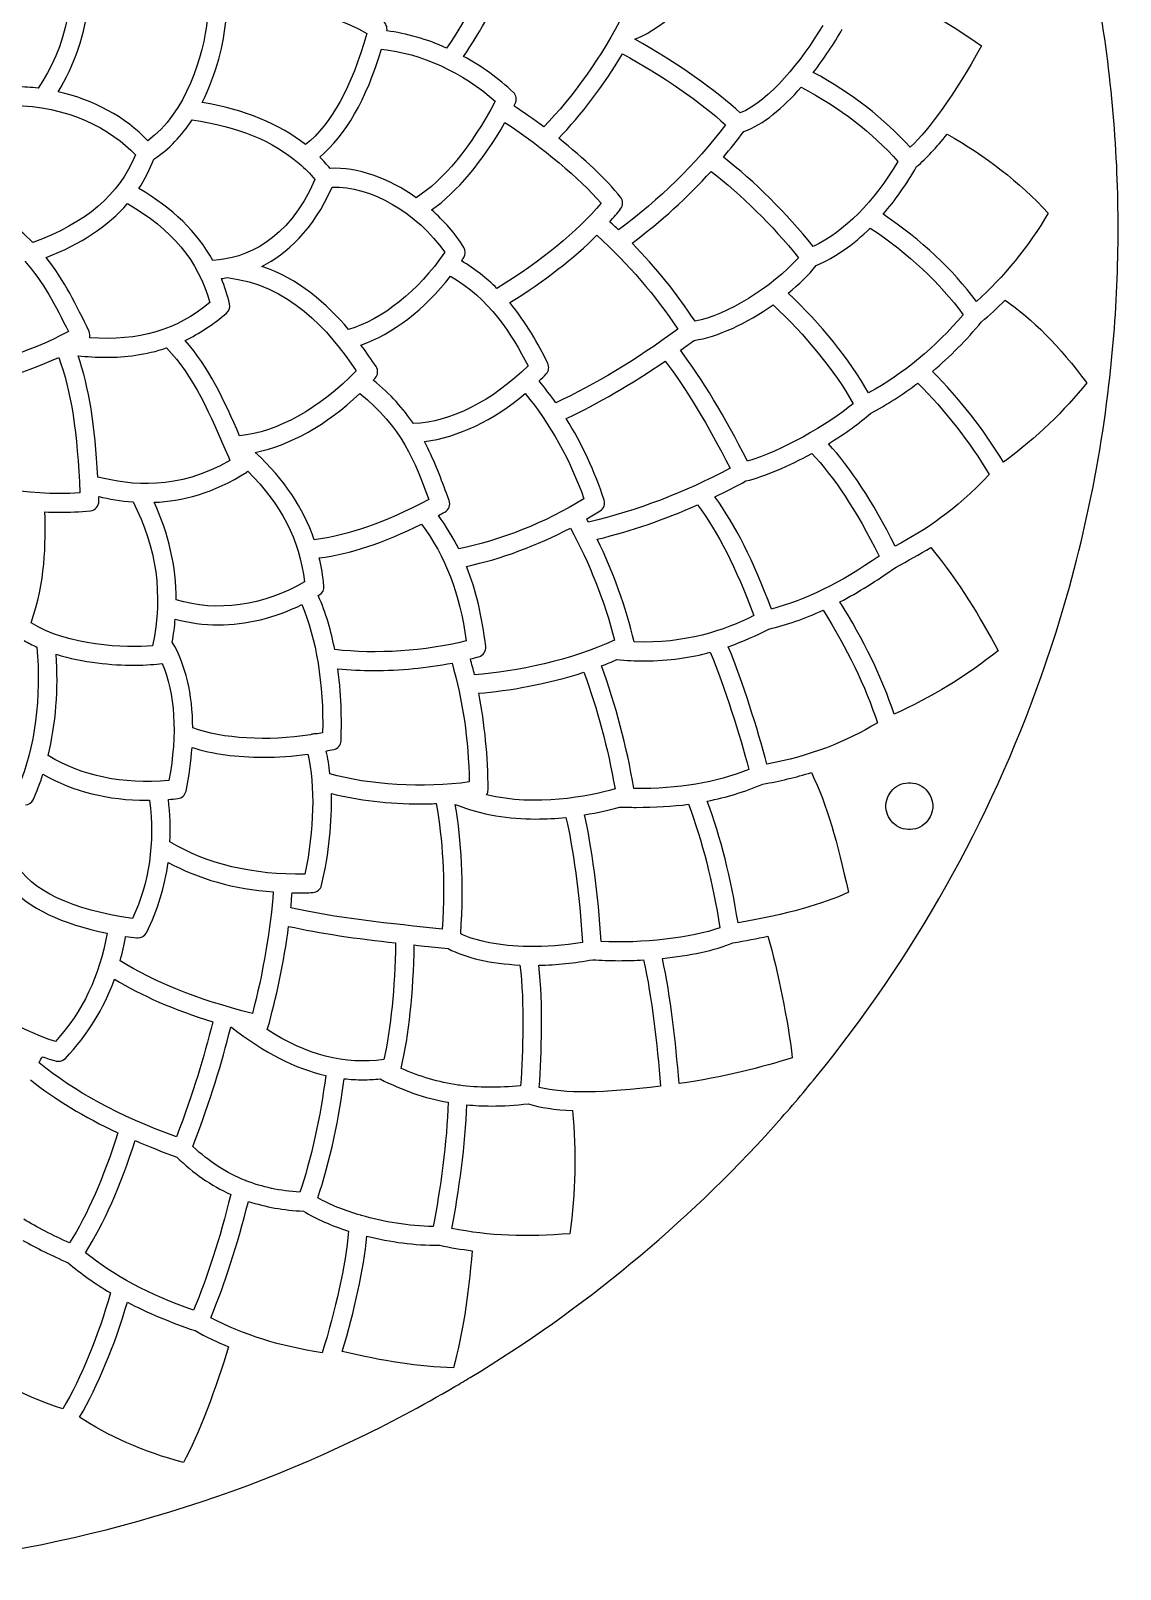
# Model space of a CAD drawing. Extents: x 36 to 403, y 241 to 607.
# Drawn here: x 254.1 to 402.5, y 241.5 to 451 of the extents above; entities that cross this region are included whole.
import ezdxf

# ---------------------------------------------------------------- set-up
doc = ezdxf.new("R2010")
doc.units = 0
doc.layers.get('0').update_dxf_attribs({"linetype": 'CONTINUOUS'})

msp = doc.modelspace()

# ---------------------------------------------------------------- linework, layer by layer
at = {"color": 7}
for points in [[(299.8725, 450.615)], [(310.74, 448.62)], [(336.3825, 449.8125)], [(319.9125, 440.7225)], [(270.0375, 435.99)], [(268.3575, 434.055)], [(293.46, 433.7625)], [(348.4425, 433.74)], [(373.8825, 435.0975)], [(401.97, 433.605)], [(268.8225, 429.495)], [(370.2075, 425.9775)], [(334.1625, 423.8625)], [(313.1025, 421.47)], [(344.58, 411.405)], [(262.0425, 410.0175)], [(275.1375, 408.81)], [(297.3825, 410.3025)], [(342.5925, 407.4525)], [(324.525, 405.6825)], [(300.7425, 403.38)], [(368.2275, 401.64)], [(284.685, 393.555)], [(386.61, 392.22)], [(263.235, 390.195)], [(270.9, 386.7525)], [(256.02, 385.44)], [(330.075, 384.045)], [(331.275, 381.7125)], [(312.39, 380.4)], [(371.865, 380.7675)], [(313.455, 378.0225)], [(293.2575, 374.04)], [(354.9825, 372.2175)], [(349.1175, 367.08)], [(371.7075, 357.915)], [(292.38, 355.155)], [(256.47, 352.2525)], [(294.855, 349.7925)], [(376.9575, 345.21), (376.9275, 344.88), (376.8525, 344.55), (376.755, 344.235), (376.62, 343.9275), (376.4475, 343.6425), (376.2525, 343.3725), (376.0275, 343.1175), (375.78, 342.9), (375.51, 342.705), (375.225, 342.5325), (374.9175, 342.3975), (374.6025, 342.2925), (374.2725, 342.225), (373.9425, 342.195), (373.605, 342.195), (373.275, 342.225), (372.9525, 342.2925), (372.63, 342.3975), (372.33, 342.5325), (372.0375, 342.705), (371.7675, 342.9), (371.52, 343.1175), (371.295, 343.3725), (371.1, 343.6425), (370.935, 343.9275), (370.8, 344.235), (370.695, 344.55), (370.6275, 344.88), (370.59, 345.21), (370.59, 345.54), (370.6275, 345.8775), (370.695, 346.2), (370.8, 346.5225), (370.935, 346.8225), (371.1, 347.115), (371.295, 347.385), (371.52, 347.6325), (371.7675, 347.8575), (372.0375, 348.0525), (372.33, 348.2175), (372.63, 348.3525), (372.9525, 348.4575), (373.275, 348.525), (373.605, 348.5625), (373.9425, 348.5625), (374.2725, 348.525), (374.6025, 348.4575), (374.9175, 348.3525), (375.225, 348.2175), (375.51, 348.0525), (375.78, 347.8575), (376.0275, 347.6325), (376.2525, 347.385), (376.4475, 347.115), (376.62, 346.8225), (376.755, 346.5225), (376.8525, 346.2), (376.9275, 345.8775), (376.9575, 345.54), (376.9575, 345.21)], [(316.1925, 346.92)], [(336.2625, 347.76)], [(311.9325, 345.615)], [(334.2975, 345.24)], [(273.06, 340.5225)], [(289.53, 331.545)], [(350.4375, 329.4675)], [(266.28, 324.33)], [(286.2825, 314.955)], [(255.645, 311.2575)], [(304.56, 309.6675)], [(323.37, 307.0725)], [(342.42, 307.5825)], [(268.3125, 299.8275)], [(276.18, 299.025)], [(293.1825, 292.0275)], [(327.5475, 287.1525)], [(278.61, 275.7)], [(311.6775, 268.89)], [(260.745, 262.17)]]:
    msp.add_lwpolyline(points, close=True, dxfattribs=at)
for points in [[(281.025, 392.925), (281.2275, 392.4525)], [(311.0925, 386.985), (310.7175, 387.99)], [(310.035, 326.07), (310.9725, 325.9725)]]:
    msp.add_lwpolyline(points, dxfattribs=at)
for points in [[(401.97, 433.605), (401.4, 444.48), (399.8475, 455.31), (397.3425, 465.915)], [(258.6225, 463.86), (260.9775, 456.75), (258.72, 448.29), (255.09, 443.145)], [(319.0575, 464.28), (316.035, 457.38), (313.485, 452.58), (310.74, 448.62)], [(313.05, 447.4725), (315.39, 450.8925), (317.5875, 454.8975), (320.0325, 460.215)], [(336.3825, 449.8125), (340.9425, 451.7175), (344.46, 455.595), (347.4975, 460.095)], [(369.2775, 457.215), (373.755, 455.1675), (379.0725, 452.0925), (383.6175, 448.8975)], [(257.8275, 442.665), (259.9725, 446.0775), (261.57, 450.555), (261.9975, 455.1975)], [(280.695, 452.4975), (286.5525, 454.7625), (293.9025, 454.0425), (299.8725, 450.615)], [(278.145, 452.55), (277.665, 447.6375), (275.205, 439.74), (270.0375, 435.99)], [(334.8675, 453.3), (331.9125, 447.54), (327.93, 441.9075), (323.97, 437.88)], [(277.44, 441.2025), (279.3975, 445.0575), (280.4175, 449.295), (280.695, 452.4975)], [(299.8725, 450.615), (297.765, 443.19), (295.0875, 438.33), (291.525, 435.465)], [(302.6025, 450.9525), (302.7075, 451.47), (302.4975, 452.0025), (302.04, 452.2875)], [(310.74, 448.62), (308.0625, 449.8125), (305.2875, 450.615), (302.6025, 450.9525)], [(361.9725, 451.665), (359.0925, 446.9025), (354.6975, 441.3825), (350.7375, 439.785)], [(360.6975, 445.2975), (362.175, 447.21), (363.5175, 449.235), (364.6425, 451.1775)], [(293.46, 433.7625), (297.03, 436.785), (299.7525, 441.5325), (301.89, 448.47)], [(301.89, 448.47), (307.215, 447.9075), (312.99, 445.2675), (317.3775, 441.3675)], [(350.7375, 439.785), (347.6325, 442.6575), (341.865, 446.835), (336.3825, 449.8125)], [(383.6175, 448.8975), (379.71, 442.0125), (376.71, 437.76), (373.8825, 435.0975)], [(319.8375, 442.575), (317.835, 444.48), (315.51, 446.1375), (313.05, 447.4725)], [(326.01, 436.32), (329.0625, 439.47), (332.1075, 443.505), (334.7175, 447.81)], [(334.7175, 447.81), (339.99, 445.0125), (345.6, 440.9925), (348.7275, 438.1725)], [(373.8825, 435.0975), (370.395, 439.005), (365.88, 442.4925), (360.6975, 445.2975)], [(255.09, 443.145), (254.13, 443.265), (253.1625, 443.3325), (252.1875, 443.3475)], [(270.0375, 435.99), (267.03, 439.215), (262.6575, 441.57), (257.8275, 442.665)], [(320.0925, 441.0675), (320.355, 441.57), (320.25, 442.185), (319.8375, 442.575)], [(351.2175, 437.25), (353.865, 438.1725), (356.58, 440.4675), (359.0475, 443.2875)], [(359.0475, 443.2875), (364.2675, 440.5275), (368.7975, 437.055), (372.2175, 433.155)], [(251.6175, 440.7975), (258.9675, 440.805), (265.1625, 437.565), (268.3575, 434.055)], [(291.525, 435.465), (287.9175, 438.3), (283.26, 440.1975), (277.44, 441.2025)], [(317.3775, 441.3675), (314.1225, 435.2325), (310.26, 430.53), (306.6, 428.235)], [(319.9125, 440.7225), (319.9725, 440.8425), (320.0325, 440.955), (320.0925, 441.0675)], [(323.97, 437.88), (322.65, 438.8625), (321.2925, 439.815), (319.9125, 440.7225)], [(270.8625, 433.4775), (272.9625, 434.8275), (274.6875, 436.71), (276.075, 438.84)], [(276.075, 438.84), (282.39, 437.88), (287.1225, 435.96), (290.655, 432.8925)], [(308.6925, 426.57), (312.1425, 428.985), (315.6525, 433.17), (318.69, 438.4725)], [(318.69, 438.4725), (323.8875, 435.045), (328.83, 430.8975), (331.7925, 427.4925)], [(348.7275, 438.1725), (344.6025, 432.72), (339.81, 428.025), (334.1625, 423.8625)], [(334.44, 428.31), (332.4975, 430.725), (329.475, 433.5675), (326.01, 436.32)], [(348.4425, 433.74), (349.395, 434.88), (350.325, 436.0425), (351.2175, 437.25)], [(374.7675, 432.465), (376.1175, 433.6125), (377.475, 435.06), (378.915, 436.8975)], [(378.915, 436.8975), (384.1875, 433.935), (388.7175, 430.4025), (392.7, 426.1275)], [(268.3575, 434.055), (266.1825, 428.6625), (261.5925, 424.755), (254.385, 422.13)], [(294.8625, 432.225), (294.4125, 432.7575), (293.9475, 433.275), (293.46, 433.7625)], [(360.6975, 421.605), (357.0075, 426.1875), (352.725, 430.4325), (348.4425, 433.74)], [(268.8225, 429.495), (269.6475, 430.7325), (270.3225, 432.06), (270.8625, 433.4775)], [(290.655, 432.8925), (290.6625, 432.8925), (290.67, 432.885), (290.6775, 432.8775)], [(290.6775, 432.8775), (291.4425, 432.2025), (292.1625, 431.49), (292.815, 430.71)], [(306.6, 428.235), (302.8725, 430.8825), (298.5975, 432.42), (294.8625, 432.225)], [(336, 422.0475), (339.9825, 425.0175), (343.545, 428.25), (346.7625, 431.8125)], [(346.7625, 431.8125), (350.9175, 428.625), (355.0875, 424.515), (358.6725, 420.0675)], [(372.2175, 433.155), (368.9325, 427.6275), (364.9725, 423.66), (360.6975, 421.605)], [(370.2075, 425.9775), (371.8425, 427.86), (373.3725, 430.035), (374.7675, 432.465)], [(400.965, 402.75), (402.165, 412.9875), (402.5025, 423.315), (401.97, 433.605)], [(292.815, 430.71), (289.0875, 422.25), (283.365, 419.9775), (278.9025, 419.6775)], [(285.57, 418.8825), (288.975, 420.5775), (292.545, 423.7725), (295.155, 429.69)], [(295.155, 429.69), (300.315, 429.8925), (306.7875, 426.1575), (310.4925, 420.795)], [(254.385, 422.13), (252.285, 424.275), (249.6525, 426.2025), (246.15, 427.8225)], [(256.2, 420.0825), (260.9625, 421.9425), (264.63, 424.38), (267.27, 427.44)], [(267.27, 427.44), (273.3075, 423.96), (276.9075, 419.64), (278.4975, 413.9475)], [(278.9025, 419.6775), (276.7575, 423.57), (273.45, 426.78), (268.8225, 429.495)], [(331.7925, 427.4925), (328.44, 423.5025), (323.7675, 419.685), (317.6025, 415.8675)], [(334.4475, 426.7125), (334.815, 427.185), (334.815, 427.845), (334.44, 428.31)], [(313.1025, 421.47), (311.91, 423.36), (310.395, 425.0775), (308.6925, 426.57)], [(332.9775, 424.965), (333.495, 425.5425), (333.9825, 426.1275), (334.4475, 426.7125)], [(382.9125, 414.1125), (379.695, 418.47), (375.435, 422.4525), (370.2075, 425.9775)], [(392.7, 426.1275), (390.06, 421.6425), (386.565, 417.36), (382.9125, 414.1125)], [(334.1625, 423.8625), (333.7725, 424.23), (333.375, 424.5975), (332.9775, 424.965)], [(361.1025, 418.995), (363.6825, 420.12), (366.15, 421.8375), (368.445, 424.095)], [(368.445, 424.095), (373.7025, 420.5925), (377.9625, 416.64), (381.0975, 412.2975)], [(313.0875, 420.09), (313.3575, 420.51), (313.365, 421.05), (313.1025, 421.47)], [(319.3575, 413.94), (324.165, 416.955), (328.0875, 419.9775), (331.2225, 423.1125)], [(331.2225, 423.1125), (335.505, 419.19), (339.21, 414.9075), (342.24, 410.3325)], [(344.58, 411.405), (342.135, 415.1475), (339.2625, 418.71), (336, 422.0475)], [(253.2825, 419.58), (255.825, 416.745), (257.5125, 413.505), (259.2225, 410.0025)], [(262.0425, 410.0175), (260.3325, 413.55), (258.6675, 416.985), (256.2, 420.0825)], [(310.4925, 420.795), (306.8625, 415.5225), (301.95, 411.6), (297.3825, 410.3025)], [(312.765, 419.6175), (312.87, 419.775), (312.9825, 419.9325), (313.0875, 420.09)], [(317.6025, 415.8675), (316.2, 417.27), (314.61, 418.5525), (312.765, 419.6175)], [(358.6725, 420.0675), (355.08, 416.04), (348.8175, 412.1925), (344.58, 411.405)], [(280.065, 417.225), (280.3125, 417.2625), (280.575, 417.3), (280.8375, 417.345)], [(281.175, 413.79), (280.8825, 414.99), (280.5075, 416.13), (280.065, 417.225)], [(280.8375, 417.345), (289.215, 416.4375), (294.6375, 410.265), (298.4475, 404.6625)], [(297.3825, 410.3025), (294.4125, 413.82), (290.5575, 417.195), (285.57, 418.8825)], [(299.0775, 408.165), (303.39, 409.665), (307.725, 413.01), (311.2575, 417.5325)], [(311.2575, 417.5325), (316.4775, 414.6075), (319.6425, 409.6425), (321.8325, 405.3525)], [(357.2775, 415.23), (358.7175, 416.415), (360.03, 417.69), (361.1025, 418.995)], [(368.2275, 401.64), (365.64, 406.1775), (361.6725, 411.105), (357.2775, 415.23)], [(278.4975, 413.9475), (273.915, 410.19), (268.86, 408.69), (262.125, 409.1475)], [(280.77, 412.53), (281.13, 412.8375), (281.2875, 413.325), (281.175, 413.79)], [(324.525, 405.6825), (323.2275, 408.3075), (321.585, 411.2475), (319.3575, 413.94)], [(344.46, 408.81), (347.61, 409.2375), (351.6225, 411.1125), (355.2075, 413.655)], [(355.2075, 413.655), (359.5575, 409.62), (363.6225, 404.6175), (366.12, 400.185)], [(383.61, 411.33), (384.6975, 412.245), (385.77, 413.2275), (386.8125, 414.285)], [(386.8125, 414.285), (390.5025, 411.765), (394.2375, 408), (397.935, 403.035)], [(275.1375, 408.81), (277.0275, 409.71), (278.9175, 410.9175), (280.77, 412.53)], [(381.0975, 412.2975), (377.3475, 407.8875), (372.93, 404.2425), (368.2275, 401.64)], [(376.9425, 404.58), (379.32, 406.59), (381.57, 408.8475), (383.61, 411.33)], [(259.2225, 410.0025), (253.6125, 407.01), (247.485, 405.165), (242.385, 404.9325)], [(262.125, 409.1475), (262.2, 409.4325), (262.1775, 409.74), (262.0425, 410.0175)], [(282.555, 395.82), (280.47, 400.635), (278.34, 405.15), (275.1375, 408.81)], [(342.24, 410.3325), (336.405, 406.0725), (330.945, 402.7875), (325.62, 400.305)], [(342.5925, 407.4525), (343.215, 407.895), (343.8375, 408.345), (344.46, 408.81)], [(242.655, 402.39), (247.3725, 402.63), (252.72, 404.0775), (257.91, 406.4925)], [(257.91, 406.4925), (259.59, 401.9175), (260.475, 396.2475), (260.7825, 388.0425)], [(263.235, 390.195), (262.8675, 397.23), (262.0275, 402.4125), (260.5425, 406.7175)], [(260.5425, 406.7175), (261.765, 406.59), (263.04, 406.5), (264.36, 406.5)], [(264.36, 406.5), (266.9925, 406.5), (269.7825, 406.83), (272.61, 407.7825)], [(272.61, 407.7825), (276.3075, 403.8825), (278.5125, 398.7975), (281.025, 392.925)], [(301.14, 405.2325), (300.5175, 406.17), (299.835, 407.16), (299.0775, 408.165)], [(351.72, 392.3475), (348.6375, 398.445), (345.57, 403.515), (342.5925, 407.4525)], [(298.4475, 404.6625), (293.52, 399.5625), (287.5725, 396.2625), (282.555, 395.82)], [(301.02, 403.665), (301.41, 404.1), (301.4625, 404.745), (301.14, 405.2325)], [(321.8325, 405.3525), (317.0475, 400.5825), (311.3175, 397.6875), (306.24, 397.4625)], [(324.3075, 404.235), (324.675, 404.625), (324.765, 405.2025), (324.525, 405.6825)], [(327.0375, 398.1525), (331.4025, 400.2075), (335.85, 402.795), (340.5075, 405.99)], [(340.5075, 405.99), (343.38, 402.2025), (346.35, 397.3125), (349.35, 391.395)], [(386.61, 392.22), (383.91, 396.6525), (380.6025, 400.875), (376.9425, 404.58)], [(300.7425, 403.38), (300.8325, 403.4775), (300.9225, 403.5675), (301.02, 403.665)], [(306.24, 397.4625), (304.875, 399.48), (303.1275, 401.46), (300.7425, 403.38)], [(323.3475, 403.275), (323.67, 403.59), (323.9925, 403.905), (324.3075, 404.235)], [(325.62, 400.305), (324.9, 401.3325), (324.135, 402.315), (323.3475, 403.275)], [(368.4675, 398.8575), (370.695, 400.0125), (372.855, 401.4), (374.9325, 402.975)], [(374.9325, 402.975), (378.6375, 399.27), (381.9825, 395.0025), (384.66, 390.5325)], [(397.935, 403.035), (394.8975, 399.18), (391.1625, 395.625), (386.61, 392.22)], [(391.7325, 363.0075), (396.285, 375.8475), (399.375, 389.2125), (400.965, 402.75)], [(284.685, 393.555), (289.3875, 394.485), (294.435, 397.3125), (298.9275, 401.5575)], [(298.9275, 401.5575), (304.62, 397.065), (306.4275, 392.2425), (308.31, 387.1425)], [(307.7175, 395.025), (312.27, 395.5875), (317.1375, 397.9125), (321.4575, 401.5575)], [(321.4575, 401.5575), (324.8625, 397.41), (327.6075, 392.4975), (329.4525, 387.2175)], [(366.12, 400.185), (362.775, 397.365), (356.2125, 393.63), (351.72, 392.3475)], [(332.1975, 387.06), (330.9225, 390.9825), (329.1675, 394.725), (327.0375, 398.1525)], [(362.745, 394.7175), (365.0625, 396.1275), (367.11, 397.605), (368.4675, 398.8575)], [(310.7175, 387.99), (309.855, 390.3225), (308.9775, 392.685), (307.7175, 395.025)], [(371.865, 380.7675), (368.715, 386.9475), (365.7825, 391.44), (362.745, 394.7175)], [(260.7825, 388.0425), (253.455, 387.5325), (246.21, 388.9875), (241.02, 392.0025)], [(281.2275, 392.4525), (274.1325, 388.3125), (267.7275, 389.04), (263.235, 390.195)], [(292.695, 381.66), (291.24, 385.995), (288.69, 389.7525), (284.685, 393.555)], [(351.51, 389.6625), (354.0975, 390.2625), (357.3825, 391.7025), (360.48, 393.405)], [(360.48, 393.405), (363.4875, 390.27), (366.51, 385.6875), (369.6825, 379.4325)], [(270.9, 386.7525), (274.695, 386.91), (278.9925, 387.9675), (283.5225, 390.8625)], [(283.5225, 390.8625), (283.575, 390.9), (283.6125, 390.9525), (283.6575, 390.99)], [(283.6575, 390.99), (288.2925, 386.3625), (290.6325, 381.765), (291.405, 375.9)], [(349.35, 391.395), (343.095, 388.05), (336.765, 385.6425), (330.075, 384.045)], [(384.66, 390.5325), (379.9275, 385.5225), (375.9975, 383.0175), (371.865, 380.7675)], [(347.2875, 387.495), (348.6975, 388.1775), (350.1075, 388.89), (351.51, 389.6625)], [(257.925, 385.395), (259.35, 385.395), (260.79, 385.4625), (262.2225, 385.605)], [(262.2225, 385.605), (262.89, 385.665), (263.3925, 386.2425), (263.3775, 386.91)], [(263.3775, 386.91), (263.37, 387.1275), (263.3625, 387.33), (263.355, 387.54)], [(263.355, 387.54), (264.765, 387.21), (266.3325, 386.9325), (268.0275, 386.805)], [(268.0275, 386.805), (271.275, 380.505), (272.1375, 374.2425), (270.69, 367.215)], [(273.9, 373.4625), (273.9075, 378.045), (272.91, 382.4475), (270.9, 386.7525)], [(308.31, 387.1425), (302.25, 383.94), (297.3525, 382.23), (292.695, 381.66)], [(310.5, 385.4175), (311.0625, 385.725), (311.31, 386.3925), (311.0925, 386.985)], [(329.4525, 387.2175), (324.12, 383.9625), (318.1275, 381.5775), (312.39, 380.4)], [(329.835, 384.48), (330.45, 384.8475), (331.0725, 385.2075), (331.6725, 385.59)], [(331.275, 381.7125), (335.9625, 382.875), (340.485, 384.42), (344.925, 386.4)], [(331.6725, 385.59), (332.16, 385.8975), (332.385, 386.505), (332.1975, 387.06)], [(344.925, 386.4), (347.745, 382.6275), (350.145, 377.9025), (352.59, 371.3175)], [(354.9825, 372.2175), (352.5375, 378.78), (350.115, 383.6025), (347.2875, 387.495)], [(254.145, 370.32), (256.1025, 375.945), (256.1475, 381.0525), (256.02, 385.44)], [(256.02, 385.44), (256.6575, 385.41), (257.2875, 385.395), (257.925, 385.395)], [(293.4, 379.17), (297.675, 379.7475), (302.115, 381.21), (307.3275, 383.7825)], [(307.3275, 383.7825), (310.59, 379.4025), (312.5475, 374.31), (313.395, 367.89)], [(309.63, 384.9525), (309.9225, 385.11), (310.2075, 385.26), (310.5, 385.4175)], [(312.39, 380.4), (311.595, 381.9975), (310.6725, 383.5125), (309.63, 384.9525)], [(330.075, 384.045), (330, 384.1875), (329.9175, 384.3375), (329.835, 384.48)], [(313.455, 378.0225), (318.1875, 379.05), (323.0475, 380.85), (327.6075, 383.25)], [(327.6075, 383.25), (330.1725, 378.5775), (332.28, 373.245), (333.6, 367.995)], [(336.285, 367.74), (335.1675, 372.465), (333.4275, 377.295), (331.275, 381.7125)], [(369.6825, 379.4325), (364.4325, 375.7875), (359.6025, 373.425), (354.9825, 372.2175)], [(371.9775, 377.9325), (373.5675, 378.78), (375.1275, 379.6425), (376.6875, 380.6175)], [(376.6875, 380.6175), (380.58, 375.8925), (383.505, 370.9275), (385.86, 366.5475)], [(294.0375, 375.36), (293.895, 376.6875), (293.685, 377.955), (293.4, 379.17)], [(316.065, 367.095), (315.6075, 371.175), (314.7525, 374.775), (313.455, 378.0225)], [(364.3275, 373.1925), (366.8025, 374.49), (369.3375, 376.05), (371.9775, 377.9325)], [(291.405, 375.9), (285.7575, 372.645), (279.465, 371.775), (273.9, 373.4625)], [(293.4375, 374.145), (293.8575, 374.4), (294.09, 374.8725), (294.0375, 375.36)], [(293.2575, 374.04), (293.3175, 374.0775), (293.3775, 374.1075), (293.4375, 374.145)], [(295.5, 366.705), (295.0275, 369.165), (294.315, 371.685), (293.2575, 374.04)], [(371.7075, 357.915), (370.0575, 362.8575), (367.53, 368.085), (364.3275, 373.1925)], [(273.375, 367.7175), (273.5625, 368.7675), (273.6975, 369.81), (273.78, 370.845)], [(273.78, 370.845), (275.685, 370.3275), (277.65, 370.065), (279.645, 370.065)], [(279.645, 370.065), (283.4475, 370.065), (287.3325, 371.0025), (291.015, 372.8175)], [(291.015, 372.8175), (292.98, 368.2575), (294.015, 361.905), (293.85, 355.365)], [(352.59, 371.3175), (348.48, 369.3), (343.35, 367.485), (336.285, 367.74)], [(354.6375, 369.495), (357.0525, 370.05), (359.505, 370.9125), (362.025, 372.0675)], [(362.025, 372.0675), (365.2725, 366.9225), (367.815, 361.665), (369.42, 356.7375)], [(270.69, 367.215), (267.09, 366.8475), (259.095, 367.245), (254.145, 370.32)], [(349.1175, 367.08), (351.15, 367.7925), (352.9725, 368.64), (354.6375, 369.495)], [(254.91, 367.0425), (255.5925, 360.345), (254.655, 353.1975), (252.405, 348.0075)], [(253.1925, 367.92), (253.7475, 367.5975), (254.3175, 367.305), (254.91, 367.0425)], [(276.1575, 356.0325), (276.1425, 360.63), (275.2125, 364.5825), (273.375, 367.7175)], [(313.395, 367.89), (307.905, 366.48), (301.1025, 366.0375), (295.5, 366.705)], [(333.6, 367.995), (327.825, 365.2425), (320.175, 363.675), (314.55, 363.27)], [(315.15, 365.7225), (315.75, 365.895), (316.1325, 366.4725), (316.065, 367.095)], [(354.3825, 351.0825), (353.0625, 355.95), (351.12, 362.2275), (349.1175, 367.08)], [(256.47, 352.2525), (257.505, 356.5275), (257.895, 361.3725), (257.5575, 366.0525)], [(257.5575, 366.0525), (261.2325, 364.92), (265.2075, 364.5675), (268.17, 364.5675)], [(268.17, 364.5675), (269.8275, 364.5675), (271.17, 364.68), (271.965, 364.8225)], [(271.965, 364.8225), (271.9725, 364.8225), (271.98, 364.8225), (271.9875, 364.8225)], [(271.9875, 364.8225), (273.765, 360.735), (274.095, 355.2825), (272.925, 348.855)], [(300.825, 363.84), (304.3875, 363.84), (308.0925, 364.1925), (311.4825, 364.8525)], [(311.4825, 364.8525), (312.9375, 359.85), (313.7325, 354.42), (313.83, 348.6675)], [(313.98, 365.415), (314.37, 365.5125), (314.7675, 365.6175), (315.15, 365.7225)], [(314.55, 363.27), (314.37, 363.99), (314.1825, 364.71), (313.98, 365.415)], [(331.8525, 364.4775), (332.5575, 364.7475), (333.2475, 365.0325), (333.9225, 365.34)], [(333.9225, 365.34), (335.22, 365.22), (336.4725, 365.16), (337.665, 365.16)], [(337.665, 365.16), (341.0775, 365.16), (344.04, 365.6175), (346.665, 366.3225)], [(346.665, 366.3225), (348.66, 361.53), (350.6625, 355.065), (351.93, 350.3625)], [(385.86, 366.5475), (381.87, 363.2775), (376.5375, 360.0375), (371.7075, 357.915)], [(296.3625, 354.27), (296.4525, 356.2875), (296.4825, 359.955), (295.9275, 364.08)], [(295.9275, 364.08), (297.5025, 363.9225), (299.145, 363.84), (300.825, 363.84)], [(315.1125, 360.75), (319.1625, 361.08), (324.4425, 361.9725), (329.4525, 363.6225)], [(329.4525, 363.6225), (331.32, 358.47), (332.685, 353.3625), (333.69, 347.7225)], [(336.2625, 347.76), (335.2275, 353.7), (333.81, 359.07), (331.8525, 364.4775)], [(361.08, 308.4975), (374.3175, 324.735), (384.7425, 343.26), (391.7325, 363.0075)], [(316.395, 347.58), (316.38, 352.17), (315.945, 356.58), (315.1125, 360.75)], [(369.42, 356.7375), (365.19, 354.09), (360.135, 352.2), (354.3825, 351.0825)], [(292.2, 355.08), (286.3725, 354.1875), (280.1925, 354.5325), (276.1575, 356.0325)], [(292.38, 355.155), (292.32, 355.14), (292.26, 355.11), (292.2, 355.08)], [(292.92, 355.2), (292.74, 355.2225), (292.56, 355.215), (292.38, 355.155)], [(293.85, 355.365), (293.5425, 355.305), (293.2275, 355.2525), (292.92, 355.2)], [(295.365, 353.0775), (295.9275, 353.205), (296.3325, 353.6925), (296.3625, 354.27)], [(272.925, 348.855), (266.4825, 348.3375), (261.21, 349.4325), (256.47, 352.2525)], [(275.25, 347.4225), (275.67, 349.4925), (275.94, 351.4725), (276.0675, 353.37)], [(276.0675, 353.37), (278.805, 352.4925), (282.2025, 352.0275), (285.795, 352.0275)], [(285.795, 352.0275), (287.775, 352.0275), (289.8075, 352.185), (291.825, 352.4625)], [(291.825, 352.4625), (292.845, 348.12), (292.71, 342.18), (291.4425, 336.1275)], [(294.345, 352.8825), (294.6825, 352.95), (295.0275, 353.0025), (295.365, 353.0775)], [(294.855, 349.7925), (294.7425, 350.8725), (294.57, 351.9075), (294.345, 352.8825)], [(351.93, 350.3625), (347.2725, 348.525), (342.54, 347.7375), (336.2625, 347.76)], [(353.8125, 348.375), (356.1225, 348.78), (358.3275, 349.3125), (360.4275, 349.95)], [(360.4275, 349.95), (362.6475, 345.4275), (363.93, 340.425), (365.49, 333.645)], [(254.415, 346.2525), (254.9175, 347.3325), (255.3675, 348.495), (255.765, 349.7175)], [(255.765, 349.7175), (259.9875, 347.34), (264.5775, 346.1775), (269.9025, 346.1775)], [(313.83, 348.6675), (307.6875, 347.7975), (300.045, 348.2475), (294.855, 349.7925)], [(346.2525, 346.0575), (348.885, 346.575), (351.345, 347.3325), (353.8125, 348.375)], [(253.4025, 345.5325), (253.8375, 345.5775), (254.22, 345.855), (254.415, 346.2525)], [(270.285, 346.185), (270.99, 340.2), (270.2775, 335.145), (267.96, 330.0825)], [(269.9025, 346.1775), (270.0225, 346.1775), (270.1575, 346.185), (270.285, 346.185)], [(272.85, 346.2975), (273.2775, 346.335), (273.6975, 346.3575), (274.1325, 346.4025)], [(273.06, 340.5225), (273.15, 342.3825), (273.0825, 344.3025), (272.85, 346.2975)], [(274.1325, 346.4025), (274.6875, 346.455), (275.1375, 346.8675), (275.25, 347.4225)], [(293.7225, 334.605), (294.7275, 338.9775), (295.1625, 343.2675), (295.0425, 347.0925)], [(295.0425, 347.0925), (298.5675, 346.1775), (302.9475, 345.6825), (307.2675, 345.6825)], [(307.2675, 345.6825), (307.9575, 345.6825), (308.6475, 345.6975), (309.33, 345.72)], [(309.33, 345.72), (310.1625, 340.7175), (310.605, 335.715), (310.155, 328.6275)], [(333.69, 347.7225), (329.9475, 346.6725), (322.98, 345.2925), (316.1925, 346.92)], [(316.1925, 346.92), (316.3125, 347.115), (316.395, 347.3325), (316.395, 347.58)], [(350.4375, 329.4675), (349.4775, 335.535), (348.075, 341.1), (346.2525, 346.0575)], [(311.9325, 345.615), (315.5475, 344.145), (319.335, 343.62), (322.8525, 343.62)], [(312.6675, 327.9675), (313.1625, 335.3025), (312.7575, 340.5), (311.9325, 345.615)], [(322.8525, 343.62), (324.285, 343.62), (325.665, 343.71), (326.9775, 343.845)], [(326.9775, 343.845), (327.93, 340.065), (328.8675, 333.0825), (329.2575, 326.805)], [(329.52, 344.19), (331.3875, 344.4975), (333.015, 344.8875), (334.2975, 345.24)], [(331.8, 326.94), (331.41, 333.195), (330.48, 340.1775), (329.52, 344.19)], [(334.2975, 345.24), (335.0625, 345.225), (335.82, 345.21), (336.5475, 345.21)], [(336.5475, 345.21), (339.1425, 345.21), (341.49, 345.345), (343.6875, 345.63)], [(343.6875, 345.63), (345.5625, 340.6425), (347.01, 334.995), (347.9625, 328.8)], [(291.4425, 336.1275), (284.4975, 335.94), (278.025, 337.5), (273.06, 340.5225)], [(267.96, 330.0825), (259.8375, 331.17), (253.965, 333.9675), (252.0075, 337.665)], [(269.8575, 328.14), (271.3875, 331.2525), (272.3625, 334.41), (272.8125, 337.7175)], [(272.8125, 337.7175), (276.9225, 335.46), (281.8425, 334.0875), (287.1375, 333.69)], [(251.115, 334.5075), (253.725, 331.5375), (258.3675, 329.3025), (264.4875, 328.08)], [(287.1375, 333.69), (286.8675, 329.22), (285.6825, 322.35), (284.2875, 317.115)], [(289.53, 331.545), (289.5975, 332.25), (289.65, 332.925), (289.6875, 333.57)], [(289.6875, 333.57), (289.92, 333.57), (290.145, 333.5625), (290.3775, 333.5625)], [(290.3775, 333.5625), (291.09, 333.5625), (291.81, 333.5775), (292.5375, 333.615)], [(292.5375, 333.615), (293.1075, 333.645), (293.595, 334.0425), (293.7225, 334.605)], [(365.49, 333.645), (361.98, 332.0025), (357.1425, 330.66), (350.4375, 329.4675)], [(310.155, 328.6275), (303.4275, 329.3325), (295.2075, 330.195), (289.53, 331.545)], [(286.4025, 315.2175), (287.4675, 318.9), (288.5925, 324.24), (289.23, 329.0025)], [(289.23, 329.0025), (293.37, 328.0425), (298.665, 327.33), (303.795, 326.745)], [(264.4875, 328.08), (263.415, 322.1175), (261.225, 317.49), (257.475, 313.335)], [(266.28, 324.33), (266.565, 325.3875), (266.8125, 326.49), (267.0225, 327.6375)], [(267.0225, 327.6375), (267.525, 327.57), (268.0425, 327.495), (268.5675, 327.435)], [(268.5675, 327.435), (268.62, 327.4275), (268.665, 327.4275), (268.7175, 327.4275)], [(268.7175, 327.4275), (269.1975, 327.4275), (269.64, 327.6975), (269.8575, 328.14)], [(321.885, 326.25), (318, 326.3325), (314.715, 327), (312.6675, 327.9675)], [(347.9625, 328.8), (344.2125, 327.45), (337.245, 326.6475), (331.8, 326.94)], [(349.74, 326.76), (351.4425, 327.0525), (353.025, 327.3525), (354.5175, 327.66)], [(354.5175, 327.66), (355.905, 322.8375), (357.225, 316.2375), (357.825, 311.0925)], [(303.795, 326.745), (303.675, 320.55), (303.15, 315.2025), (302.2125, 310.86)], [(304.56, 309.6675), (305.61, 314.2425), (306.2025, 319.89), (306.3375, 326.4675)], [(306.3375, 326.4675), (307.605, 326.325), (308.8425, 326.1975), (310.035, 326.07)], [(310.9725, 325.9725), (313.32, 324.69), (316.8, 323.925), (320.7225, 323.7375)], [(321.9075, 326.25), (321.9, 326.25), (321.8925, 326.25), (321.885, 326.25)], [(329.2575, 326.805), (326.6775, 326.37), (324.195, 326.2125), (321.9075, 326.25)], [(340.1325, 324.6375), (343.785, 325.005), (347.325, 325.71), (349.74, 326.76)], [(257.475, 313.335), (252.165, 314.9025), (245.6625, 319.065), (242.6475, 324.4125)], [(284.2875, 317.115), (276.4425, 319.1775), (270.945, 321.3825), (266.28, 324.33)], [(320.7225, 323.7375), (321.3825, 318.435), (321.1275, 312.06), (320.8275, 307.2975)], [(323.2875, 323.715), (325.7025, 323.7525), (328.2075, 323.9925), (330.6525, 324.465)], [(323.37, 307.0725), (323.6775, 311.85), (323.925, 318.2475), (323.2875, 323.715)], [(330.6525, 324.465), (331.74, 324.375), (332.9325, 324.33), (334.2, 324.33)], [(334.2, 324.33), (335.2875, 324.33), (336.42, 324.3675), (337.5675, 324.435)], [(337.5675, 324.435), (338.745, 319.185), (339.3975, 313.1325), (339.8925, 307.245)], [(342.42, 307.5825), (341.9325, 313.395), (341.2875, 319.365), (340.1325, 324.6375)], [(258.81, 311.025), (261.8775, 314.265), (264.045, 317.745), (265.4925, 321.8175)], [(265.4925, 321.8175), (269.205, 319.56), (273.51, 317.685), (278.895, 316.0125)], [(278.895, 316.0125), (277.62, 310.9725), (276.345, 306.6975), (273.945, 300.3225)], [(276.18, 299.025), (278.7075, 305.685), (280.0275, 310.1025), (281.34, 315.2775)], [(281.34, 315.2775), (281.3925, 315.2625), (281.4525, 315.2475), (281.505, 315.2325)], [(281.505, 315.2325), (285.8775, 311.805), (290.07, 309.645), (294.2775, 308.685)], [(286.2825, 314.955), (286.3275, 315.0375), (286.38, 315.12), (286.4025, 315.2175)], [(302.2125, 310.86), (296.8575, 310.14), (291.6975, 311.46), (286.2825, 314.955)], [(255.24, 310.425), (255.3825, 310.71), (255.5175, 310.98), (255.645, 311.2575)], [(273.945, 300.3225), (265.9875, 303.2775), (260.1375, 306.435), (255.24, 310.425)], [(255.645, 311.2575), (256.2975, 311.025), (256.9425, 310.8225), (257.565, 310.665)], [(257.565, 310.665), (257.67, 310.635), (257.775, 310.6275), (257.88, 310.6275)], [(257.88, 310.6275), (258.2325, 310.6275), (258.5625, 310.7625), (258.81, 311.025)], [(357.825, 311.0925), (353.8875, 309.8775), (348.36, 308.4075), (342.42, 307.5825)], [(254.055, 308.1075), (257.4375, 305.415), (261.3375, 303.045), (265.965, 300.885)], [(294.2775, 308.685), (293.625, 303.315), (292.1925, 296.8725), (290.745, 292.7925)], [(293.1825, 292.0275), (294.825, 296.685), (296.19, 303.405), (296.7975, 308.2575)], [(296.7975, 308.2575), (297.645, 308.16), (298.5, 308.1075), (299.355, 308.1075)], [(299.355, 308.1075), (300.1275, 308.1075), (300.9, 308.1525), (301.68, 308.2275)], [(301.68, 308.2275), (304.755, 306.66), (307.7625, 305.61), (310.935, 305.0475)], [(312.315, 307.3875), (309.6525, 307.77), (307.125, 308.52), (304.56, 309.6675)], [(355.26, 301.695), (357.255, 303.915), (359.1975, 306.18), (361.08, 308.4975)], [(312.5025, 307.365), (312.4425, 307.38), (312.375, 307.3875), (312.315, 307.3875)], [(320.8275, 307.2975), (317.7975, 306.9975), (315.075, 307.0125), (312.5025, 307.365)], [(339.8925, 307.245), (332.085, 306.2475), (326.775, 306.195), (323.37, 307.0725)], [(310.935, 305.0475), (310.83, 299.82), (309.87, 292.965), (308.9025, 288.1275)], [(311.4525, 287.85), (312.405, 292.695), (313.3425, 299.4375), (313.4775, 304.71)], [(313.4775, 304.71), (314.5725, 304.605), (315.6825, 304.5375), (316.8375, 304.5375)], [(316.8375, 304.5375), (318.4425, 304.5375), (320.13, 304.65), (321.885, 304.845)], [(321.885, 304.845), (323.505, 304.32), (325.485, 304.0125), (327.915, 303.93)], [(327.915, 303.93), (328.4175, 298.1775), (328.305, 292.7925), (327.5475, 287.1525)], [(265.965, 300.885), (264.045, 294.8175), (261.7875, 289.665), (259.3875, 285.8925)], [(261.5625, 284.55), (264.0375, 288.4575), (266.3475, 293.685), (268.3125, 299.8275)], [(268.3125, 299.8275), (270.105, 299.055), (271.995, 298.3125), (273.9975, 297.585)], [(313.9575, 267.5625), (329.2875, 276.8475), (343.2675, 288.375), (355.26, 301.695)], [(273.9975, 297.585), (276.2325, 295.395), (278.67, 293.7075), (281.34, 292.4925)], [(283.3575, 294.3825), (280.74, 295.4175), (278.3775, 296.955), (276.18, 299.025)], [(283.395, 294.3675), (283.38, 294.375), (283.3725, 294.375), (283.3575, 294.3825)], [(290.745, 292.7925), (288.0675, 292.965), (285.6375, 293.49), (283.395, 294.3675)], [(281.34, 292.4925), (279.825, 286.3875), (278.1975, 281.31), (276.2775, 276.7125)], [(278.61, 275.7), (280.5525, 280.35), (282.2025, 285.45), (283.74, 291.555)], [(283.74, 291.555), (286.065, 290.7825), (288.555, 290.34), (291.24, 290.2125)], [(299.055, 289.65), (296.895, 290.28), (294.885, 291.09), (293.1825, 292.0275)], [(291.24, 290.2125), (293.0025, 289.155), (295.1025, 288.2325), (297.3975, 287.505)], [(299.13, 289.635), (299.1, 289.6425), (299.0775, 289.65), (299.055, 289.65)], [(308.9025, 288.1275), (305.6175, 288.2025), (302.2125, 288.7425), (299.13, 289.635)], [(259.3875, 285.8925), (257.0475, 286.9275), (254.9625, 288.0075), (253.14, 289.1175)], [(297.3975, 287.505), (296.9625, 282.8625), (295.62, 276.705), (293.79, 270.945)], [(327.5475, 287.1525), (321.7575, 286.635), (316.4775, 286.8675), (311.4525, 287.85)], [(253.0275, 286.2375), (254.8725, 285.18), (256.9275, 284.1675), (259.1925, 283.2)], [(296.52, 271.125), (298.215, 276.6375), (299.4225, 282.2625), (299.8875, 286.8)], [(299.8875, 286.8), (303.0525, 286.0125), (306.4275, 285.57), (309.6675, 285.57)], [(309.6675, 285.57), (309.72, 285.57), (309.7725, 285.57), (309.825, 285.57)], [(309.825, 285.57), (311.2725, 285.255), (312.7425, 285.015), (314.2275, 284.8275)], [(259.1925, 283.2), (260.91, 281.715), (262.83, 280.3575), (264.9675, 279.09)], [(276.2775, 276.7125), (270.1725, 278.8725), (265.35, 281.46), (261.5625, 284.55)], [(314.2275, 284.8275), (313.71, 278.535), (312.87, 273.285), (311.6775, 268.89)], [(264.9675, 279.09), (263.2425, 273.0675), (261.015, 267.645), (258.465, 263.3025)], [(260.745, 262.17), (263.2875, 266.5275), (265.515, 271.89), (267.255, 277.8225)], [(267.255, 277.8225), (269.9925, 276.3975), (273.045, 275.1075), (276.4725, 273.945)], [(293.79, 270.945), (288.0525, 271.8), (283.065, 273.375), (278.61, 275.7)], [(276.4725, 273.945), (277.935, 273.1275), (279.465, 272.4075), (281.04, 271.755)], [(258.465, 263.3025), (252.4125, 265.23), (247.785, 267.8775), (244.3425, 271.3425)], [(281.04, 271.755), (279.4425, 266.28), (276.8775, 259.68), (274.9125, 255.9825)], [(311.6775, 268.89), (306.975, 269.0475), (302.1, 269.7675), (296.52, 271.125)], [(298.095, 259.0125), (302.79, 261.255), (307.3875, 263.6925), (311.8725, 266.325)], [(311.8725, 266.325), (312.57, 266.7375), (313.26, 267.15), (313.9575, 267.5625)], [(274.9125, 255.9825), (269.52, 257.43), (264.4725, 259.6425), (260.745, 262.17)], [(228.9525, 241.455), (252.855, 242.7075), (276.5025, 248.715), (298.095, 259.0125)]]:
    msp.add_open_spline(points, degree=3, dxfattribs=at)

doc.saveas('drawing.dxf')
